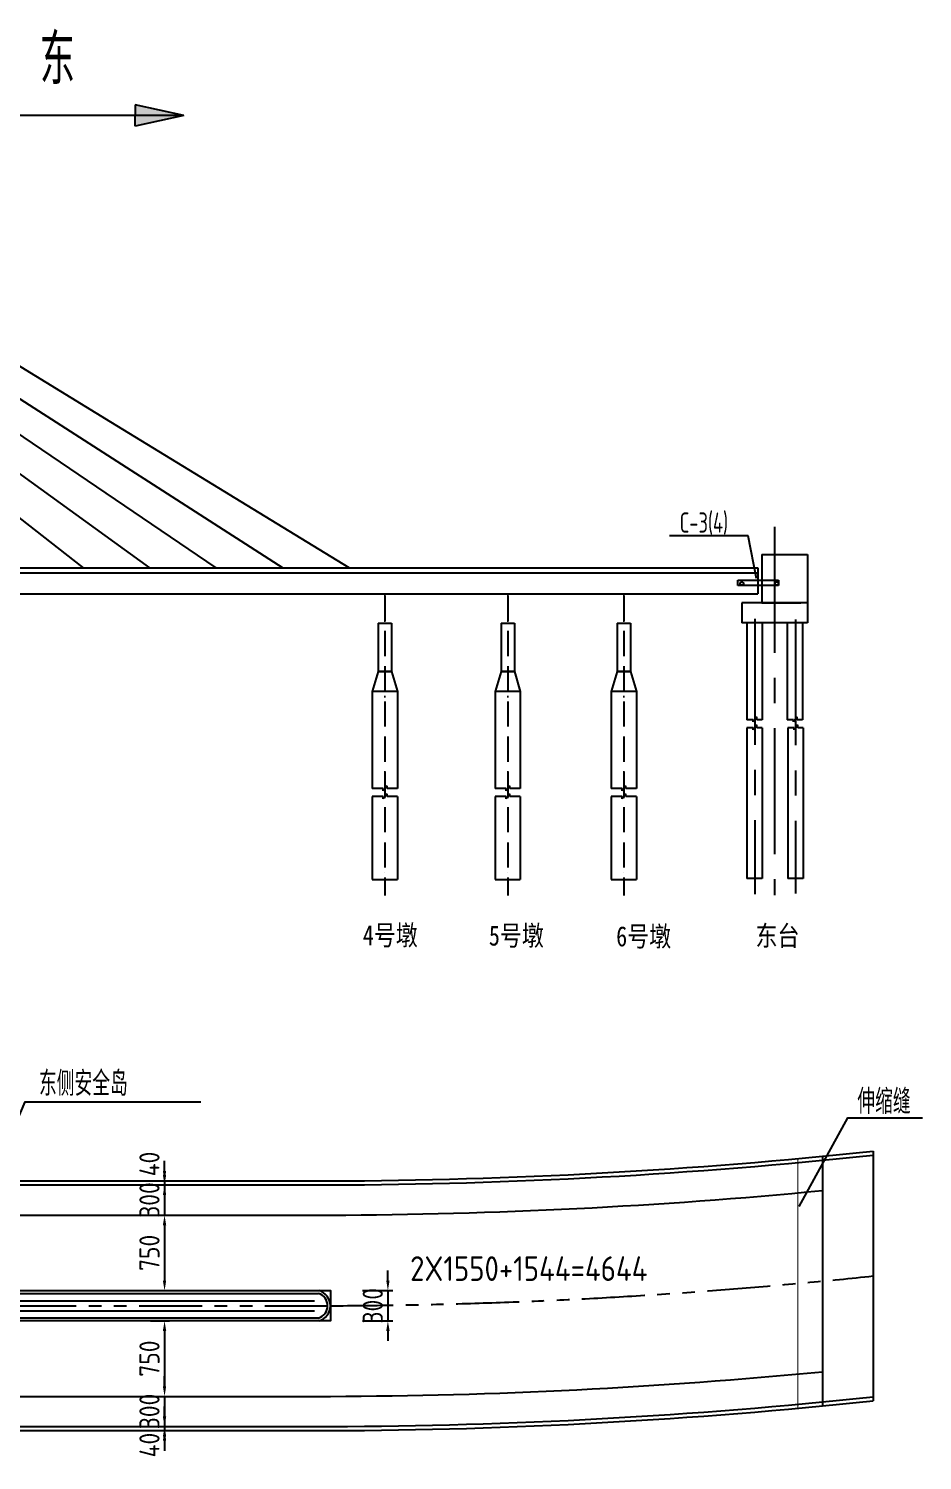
# Model space of a CAD drawing. Extents: x -60459 to 104780, y -18192 to 12827.
# Drawn here: x -2605 to 6272, y -12536 to 1685 of the extents above; entities that cross this region are included whole.
import ezdxf

# ---------------------------------------------------------------- set-up
doc = ezdxf.new("R2010")
doc.units = 0
doc.header["$LTSCALE"] = 1000
doc.header["$MEASUREMENT"] = 0
for name, pattern in [('CENTER', [2, 1.25, -0.25, 0.25, -0.25]), ('CENTERX2', [101.6, 63.5, -12.7, 12.7, -12.7]), ('DASH', [0.35, 0.25, -0.1]), ('DOT', [0.25, 0, -0.25]), ('PHANTOM2', [1.25, 0.625, -0.125, 0.125, -0.125, 0.125, -0.125])]:
    doc.linetypes.add(name, pattern=pattern)
for name, color, linetype in [('1', 1, 'Continuous'), ('3应力测点', 3, 'Continuous'), ('5', 6, 'CENTER'), ('D', 154, 'Continuous'), ('ht', 3, 'Continuous'), ('TEXT', 152, 'Continuous'), ('wz', 1, 'Continuous'), ('XL-ZD-DLJB', 7, 'Continuous'), ('中心线', 6, 'CENTER')]:
    doc.layers.add(name, color=color, linetype=linetype)
doc.styles.add('HZ', font='', dxfattribs={"width": 0.8})
doc.styles.add('HZTXT', font='', dxfattribs={"width": 0.8})
doc.styles.get("Standard").update_dxf_attribs({"font": 'gbenor.shx', "bigfont": 'gbcbig.shx'})
doc.styles.add('TSSD_Label', font='Tssdeng.shx', dxfattribs={"width": 0.7, "bigfont": 'hztxt.shx'})
doc.styles.get('HZ').set_extended_font_data('SimSun')
doc.styles.get('HZTXT').set_extended_font_data('FangSong_GB2312')
doc.dimstyles.get("Standard").update_dxf_attribs({"dimscale": 100, "dimtxt": 2, "dimasz": 1, "dimexe": 0.5, "dimexo": 2, "dimgap": 0.5, "dimtad": 1, "dimdec": 0, "dimzin": 0, "dimdsep": 46, "dimtxsty": 'Standard', "dimcen": 0.09, "dimadec": 0, "dimazin": 0, "dimtfac": 1, "dimtdec": 0, "dimtix": 1, "dimtmove": 2, "dimatfit": 3, "dimfxl": 1, "dimtolj": 1, "dimtzin": 0, "dimarcsym": 0})

# ---------------------------------------------------------------- blocks, each defined once
blk = doc.blocks.new('*D39')
at = {"layer": 'Defpoints', "color": 0, "transparency": 16777216}
for p in [(-1549, -9760), (-1549, -9800), (-1255, -9800)]:
    blk.add_point(p, dxfattribs=at)
at = {"layer": 'ht', "color": 0, "lineweight": -2, "transparency": 16777216}
for p, q in [((-1255, -9660), (-1255, -9560)), ((-1349, -9760), (-1205, -9760)), ((-1349, -9800), (-1205, -9800)), ((-1255, -9760), (-1255, -9800)), ((-1255, -9900), (-1255, -10000))]:
    blk.add_line(p, q, dxfattribs=at)
at = {"layer": 'ht', "color": 0, "transparency": 16777216}
for points in [[(-1272, -9660), (-1239, -9660), (-1255, -9760)], [(-1272, -9900), (-1239, -9900), (-1255, -9800)]]:
    blk.add_solid(points, dxfattribs=at)
at = {"layer": 'ht', "color": 0, "transparency": 16777216, "insert": (-1405, -9592), "char_height": 200, "attachment_point": 5, "rotation": 90}
blk.add_mtext('\\A1;40', dxfattribs=at)
blk = doc.blocks.new('*D40')
at = {"layer": 'Defpoints', "color": 0, "transparency": 16777216}
for p in [(-1549, -9800), (-1563, -10100), (-1255, -10100)]:
    blk.add_point(p, dxfattribs=at)
at = {"layer": 'ht', "color": 0, "lineweight": -2, "transparency": 16777216}
for p, q in [((-1255, -9700), (-1255, -9600)), ((-1349, -9800), (-1205, -9800)), ((-1255, -9800), (-1255, -10100)), ((-1363, -10100), (-1205, -10100)), ((-1255, -10200), (-1255, -10300))]:
    blk.add_line(p, q, dxfattribs=at)
at = {"layer": 'ht', "color": 0, "transparency": 16777216}
for points in [[(-1272, -9700), (-1239, -9700), (-1255, -9800)], [(-1272, -10200), (-1239, -10200), (-1255, -10100)]]:
    blk.add_solid(points, dxfattribs=at)
at = {"layer": 'ht', "color": 0, "transparency": 16777216, "insert": (-1405, -9950), "char_height": 200, "attachment_point": 5, "rotation": 90}
blk.add_mtext('\\A1;300', dxfattribs=at)
blk = doc.blocks.new('*D41')
at = {"layer": 'Defpoints', "color": 0, "transparency": 16777216}
for p in [(-1563, -10100), (-1594, -10850), (-1255, -10850)]:
    blk.add_point(p, dxfattribs=at)
at = {"layer": 'ht', "color": 0, "lineweight": -2, "transparency": 16777216}
for p, q in [((-1363, -10100), (-1205, -10100)), ((-1255, -10200), (-1255, -10750)), ((-1394, -10850), (-1205, -10850))]:
    blk.add_line(p, q, dxfattribs=at)
at = {"layer": 'ht', "color": 0, "transparency": 16777216}
for points in [[(-1272, -10200), (-1239, -10200), (-1255, -10100)], [(-1272, -10750), (-1239, -10750), (-1255, -10850)]]:
    blk.add_solid(points, dxfattribs=at)
at = {"layer": 'ht', "color": 0, "transparency": 16777216, "insert": (-1405, -10475), "char_height": 200, "attachment_point": 5, "rotation": 90}
blk.add_mtext('\\A1;750', dxfattribs=at)
blk = doc.blocks.new('*D42')
at = {"layer": 'Defpoints', "color": 0, "transparency": 16777216}
for p in [(-1594, -11150), (-1678, -11900), (-1255, -11900)]:
    blk.add_point(p, dxfattribs=at)
at = {"layer": 'ht', "color": 0, "lineweight": -2, "transparency": 16777216}
for p, q in [((-1394, -11150), (-1205, -11150)), ((-1255, -11250), (-1255, -11800)), ((-1478, -11900), (-1205, -11900))]:
    blk.add_line(p, q, dxfattribs=at)
at = {"layer": 'ht', "color": 0, "transparency": 16777216}
for points in [[(-1272, -11250), (-1239, -11250), (-1255, -11150)], [(-1272, -11800), (-1239, -11800), (-1255, -11900)]]:
    blk.add_solid(points, dxfattribs=at)
at = {"layer": 'ht', "color": 0, "transparency": 16777216, "insert": (-1405, -11525), "char_height": 200, "attachment_point": 5, "rotation": 90}
blk.add_mtext('\\A1;750', dxfattribs=at)
blk = doc.blocks.new('*D43')
at = {"layer": 'Defpoints', "color": 0, "transparency": 16777216}
for p in [(-1678, -11900), (-1728, -12200), (-1255, -12200)]:
    blk.add_point(p, dxfattribs=at)
at = {"layer": 'ht', "color": 0, "lineweight": -2, "transparency": 16777216}
for p, q in [((-1255, -11800), (-1255, -11700)), ((-1478, -11900), (-1205, -11900)), ((-1255, -11900), (-1255, -12200)), ((-1528, -12200), (-1205, -12200)), ((-1255, -12300), (-1255, -12400))]:
    blk.add_line(p, q, dxfattribs=at)
at = {"layer": 'ht', "color": 0, "transparency": 16777216}
for points in [[(-1272, -11800), (-1239, -11800), (-1255, -11900)], [(-1272, -12300), (-1239, -12300), (-1255, -12200)]]:
    blk.add_solid(points, dxfattribs=at)
at = {"layer": 'ht', "color": 0, "transparency": 16777216, "insert": (-1405, -12050), "char_height": 200, "attachment_point": 5, "rotation": 90}
blk.add_mtext('\\A1;300', dxfattribs=at)
blk = doc.blocks.new('*D44')
at = {"layer": 'Defpoints', "color": 0, "transparency": 16777216}
for p in [(-1728, -12200), (-1754, -12240), (-1255, -12240)]:
    blk.add_point(p, dxfattribs=at)
at = {"layer": 'ht', "color": 0, "lineweight": -2, "transparency": 16777216}
for p, q in [((-1255, -12100), (-1255, -12000)), ((-1528, -12200), (-1205, -12200)), ((-1255, -12200), (-1255, -12240)), ((-1554, -12240), (-1205, -12240)), ((-1255, -12340), (-1255, -12440))]:
    blk.add_line(p, q, dxfattribs=at)
at = {"layer": 'ht', "color": 0, "transparency": 16777216}
for points in [[(-1272, -12100), (-1239, -12100), (-1255, -12200)], [(-1272, -12340), (-1239, -12340), (-1255, -12240)]]:
    blk.add_solid(points, dxfattribs=at)
at = {"layer": 'ht', "color": 0, "transparency": 16777216, "insert": (-1405, -12384), "char_height": 200, "attachment_point": 5, "rotation": 90}
blk.add_mtext('\\A1;40', dxfattribs=at)
blk = doc.blocks.new('*D33')
at = {"layer": 'Defpoints', "color": 0, "transparency": 16777216}
for p in [(512, -10850), (512, -11150), (963, -11150)]:
    blk.add_point(p, dxfattribs=at)
at = {"layer": 'ht', "color": 0, "lineweight": -2, "transparency": 16777216}
for p, q in [((963, -10750), (963, -10650)), ((712, -10850), (1013, -10850)), ((963, -10850), (963, -11150)), ((712, -11150), (1013, -11150)), ((963, -11250), (963, -11350))]:
    blk.add_line(p, q, dxfattribs=at)
at = {"layer": 'ht', "color": 0, "transparency": 16777216}
for points in [[(947, -10750), (980, -10750), (963, -10850)], [(947, -11250), (980, -11250), (963, -11150)]]:
    blk.add_solid(points, dxfattribs=at)
at = {"layer": 'ht', "color": 0, "transparency": 16777216, "insert": (813, -11000), "char_height": 200, "attachment_point": 5, "rotation": 90}
blk.add_mtext('\\A1;300', dxfattribs=at)

msp = doc.modelspace()

# ---------------------------------------------------------------- hatches: boundary and pattern name
at = {"layer": 'XL-ZD-DLJB'}
h = msp.add_hatch(color=256, dxfattribs=at)
h.paths.add_polyline_path([(-1546.2, 928.4), (-1546.2, 823.3), (-1064, 823.3)])
h.paths.add_polyline_path([(-1064, 823.3), (-1546.2, 823.3), (-1546.2, 718.2)])

# ---------------------------------------------------------------- linework, layer by layer
at = {"layer": '1', "color": 0}
for p, q in [((4678.5, -3536.5), (4928.5, -3536.5)), ((4678.5, -3536.5), (4928.5, -3536.5)), ((4678.5, -3536.5), (4928.5, -3536.5)), ((4678.5, -3536.5), (5129.8, -3536.5)), ((5129.8, -4017), (4479.8, -4017)), ((4479.8, -4017), (4479.8, -4217)), ((5129.8, -4017), (4479.8, -4017)), ((4479.8, -4017), (4479.8, -4217)), ((5129.8, -4017), (4479.8, -4017)), ((4479.8, -4017), (4479.8, -4217)), ((5129.8, -4017), (4479.8, -4017)), ((4479.8, -4017), (4479.8, -4217)), ((5129.8, -4017), (5129.8, -4217)), ((5129.8, -4017), (5129.8, -4217)), ((5129.8, -4017), (5129.8, -4217)), ((5129.8, -4017), (5129.8, -4217)), ((867.5, -4219.8), (999.5, -4219.8)), ((867.5, -4219.8), (999.5, -4219.8)), ((867.5, -4219.8), (999.5, -4219.8)), ((867.5, -4219.8), (999.5, -4219.8)), ((2087.4, -4219.8), (2219.3, -4219.8)), ((2087.4, -4219.8), (2219.3, -4219.8)), ((2087.4, -4219.8), (2219.3, -4219.8)), ((2087.4, -4219.8), (2219.3, -4219.8)), ((3240.4, -4219.8), (3372.3, -4219.8)), ((3240.4, -4219.8), (3372.3, -4219.8)), ((3240.4, -4219.8), (3372.3, -4219.8)), ((3240.4, -4219.8), (3372.3, -4219.8)), ((5129.8, -4217), (4479.8, -4217)), ((5129.8, -4217), (4479.8, -4217)), ((5129.8, -4217), (4479.8, -4217)), ((5129.8, -4217), (4479.8, -4217)), ((4529.8, -4217), (4529.8, -5178.9)), ((4529.8, -4217), (4529.8, -5178.9)), ((4529.8, -4217), (4529.8, -5178.9)), ((4529.8, -4217), (4529.8, -5178.9)), ((4679.8, -4217), (4679.8, -5178.9)), ((4679.8, -4217), (4679.8, -5178.9)), ((4679.8, -4217), (4679.8, -5178.9)), ((4679.8, -4217), (4679.8, -5178.9)), ((4929.8, -4217), (4929.8, -5178.9)), ((4929.8, -4217), (4929.8, -5178.9)), ((4929.8, -4217), (4929.8, -5178.9)), ((4929.8, -4217), (4929.8, -5178.9)), ((5079.8, -4217), (5079.8, -5178.9)), ((5079.8, -4217), (5079.8, -5178.9)), ((5079.8, -4217), (5079.8, -5178.9)), ((5079.8, -4217), (5079.8, -5178.9)), ((999.5, -4700.3), (867.5, -4700.3)), ((999.5, -4700.3), (867.5, -4700.3)), ((999.5, -4700.3), (867.5, -4700.3)), ((999.5, -4700.3), (867.5, -4700.3)), ((2219.3, -4700.3), (2087.4, -4700.3)), ((2219.3, -4700.3), (2087.4, -4700.3)), ((2219.3, -4700.3), (2087.4, -4700.3)), ((2219.3, -4700.3), (2087.4, -4700.3)), ((3372.3, -4700.3), (3240.4, -4700.3)), ((3372.3, -4700.3), (3240.4, -4700.3)), ((3372.3, -4700.3), (3240.4, -4700.3)), ((3372.3, -4700.3), (3240.4, -4700.3)), ((808.5, -4900.3), (808.5, -5862.2)), ((808.5, -4900.3), (808.5, -5862.2)), ((1058.5, -4900.3), (808.5, -4900.3)), ((808.5, -4900.3), (808.5, -5862.2)), ((1058.5, -4900.3), (808.5, -4900.3)), ((808.5, -4900.3), (808.5, -5862.2)), ((1058.5, -4900.3), (808.5, -4900.3)), ((1058.5, -4900.3), (1058.5, -5862.2)), ((1058.5, -4900.3), (1058.5, -5862.2)), ((1058.5, -4900.3), (1058.5, -5862.2)), ((2028.3, -4900.3), (2028.3, -5862.2)), ((2028.3, -4900.3), (2028.3, -5862.2)), ((2278.3, -4900.3), (2028.3, -4900.3)), ((2028.3, -4900.3), (2028.3, -5862.2)), ((2278.3, -4900.3), (2028.3, -4900.3)), ((2028.3, -4900.3), (2028.3, -5862.2)), ((2278.3, -4900.3), (2028.3, -4900.3)), ((2278.3, -4900.3), (2278.3, -5862.2)), ((2278.3, -4900.3), (2278.3, -5862.2)), ((2278.3, -4900.3), (2278.3, -5862.2)), ((3181.4, -4900.3), (3181.4, -5862.2)), ((3181.4, -4900.3), (3181.4, -5862.2)), ((3431.4, -4900.3), (3181.4, -4900.3)), ((3181.4, -4900.3), (3181.4, -5862.2)), ((3431.4, -4900.3), (3181.4, -4900.3)), ((3181.4, -4900.3), (3181.4, -5862.2)), ((3431.4, -4900.3), (3181.4, -4900.3)), ((3431.4, -4900.3), (3431.4, -5862.2)), ((3431.4, -4900.3), (3431.4, -5862.2)), ((3431.4, -4900.3), (3431.4, -5862.2)), ((4529.8, -5258.4), (4529.8, -6082.2)), ((4529.8, -5258.4), (4529.8, -6082.2)), ((4529.8, -5258.4), (4529.8, -6082.2)), ((4529.8, -5258.4), (4529.8, -6757.6)), ((4679.8, -5258.4), (4679.8, -6082.2)), ((4679.8, -5258.4), (4679.8, -6082.2)), ((4679.8, -5258.4), (4679.8, -6082.2)), ((4679.8, -5258.4), (4679.8, -6757.6)), ((4936.6, -5258.4), (4936.6, -6082.2)), ((4936.6, -5258.4), (4936.6, -6082.2)), ((4936.6, -5258.4), (4936.6, -6082.2)), ((4936.6, -5258.4), (4936.6, -6757.6)), ((5086.6, -5258.4), (5086.6, -6082.2)), ((5086.6, -5258.4), (5086.6, -6082.2)), ((5086.6, -5258.4), (5086.6, -6082.2)), ((5086.6, -5258.4), (5086.6, -6757.6)), ((808.5, -5941.7), (808.5, -6765.5)), ((808.5, -5941.7), (808.5, -6765.5)), ((808.5, -5941.7), (808.5, -6765.5)), ((808.5, -5941.7), (808.5, -6765.5)), ((1058.5, -5941.7), (1058.5, -6765.5)), ((1058.5, -5941.7), (1058.5, -6765.5)), ((1058.5, -5941.7), (1058.5, -6765.5)), ((1058.5, -5941.7), (1058.5, -6765.5)), ((2028.3, -5941.7), (2028.3, -6765.5)), ((2028.3, -5941.7), (2028.3, -6765.5)), ((2028.3, -5941.7), (2028.3, -6765.5)), ((2028.3, -5941.7), (2028.3, -6765.5)), ((2278.3, -5941.7), (2278.3, -6765.5)), ((2278.3, -5941.7), (2278.3, -6765.5)), ((2278.3, -5941.7), (2278.3, -6765.5)), ((2278.3, -5941.7), (2278.3, -6765.5)), ((3181.4, -5941.7), (3181.4, -6765.5)), ((3181.4, -5941.7), (3181.4, -6765.5)), ((3181.4, -5941.7), (3181.4, -6765.5)), ((3181.4, -5941.7), (3181.4, -6765.5)), ((3431.4, -5941.7), (3431.4, -6765.5)), ((3431.4, -5941.7), (3431.4, -6765.5)), ((3431.4, -5941.7), (3431.4, -6765.5)), ((3431.4, -5941.7), (3431.4, -6765.5)), ((4679.8, -6757.6), (4529.8, -6757.6)), ((4679.8, -6757.6), (4529.8, -6757.6)), ((4679.8, -6757.6), (4529.8, -6757.6)), ((4679.8, -6757.6), (4529.8, -6757.6)), ((5086.6, -6757.6), (4936.6, -6757.6))]:
    msp.add_line(p, q, dxfattribs=at)
at = {"layer": '3应力测点'}
for p, q in [((4543.3, -3353.2), (3760.4, -3353.2)), ((4623.1, -3777.6), (4543.3, -3353.2))]:
    msp.add_line(p, q, dxfattribs=at)
at = {"layer": '5', "color": 0}
for p, q in [((4804.8, -3264.1), (4804.8, -6241.6)), ((4804.8, -3264.1), (4804.8, -6241.6)), ((4804.8, -3264.1), (4804.8, -6241.6)), ((4804.8, -3264.1), (4804.8, -6920.4)), ((4608.2, -4178.2), (4608.2, -6913.2)), ((5010.6, -4182), (5010.6, -6903.6))]:
    msp.add_line(p, q, dxfattribs=at)
at = {"layer": '5', "color": 0, "linetype": 'DASH'}
for p, q in [((933.5, -3947.3), (933.5, -6924.9)), ((933.5, -3947.3), (933.5, -6924.9)), ((933.5, -3947.3), (933.5, -6924.9)), ((2153.3, -3947.3), (2153.3, -6924.9)), ((2153.3, -3947.3), (2153.3, -6924.9)), ((2153.3, -3947.3), (2153.3, -6924.9)), ((3306.4, -3947.3), (3306.4, -6924.9)), ((3306.4, -3947.3), (3306.4, -6924.9)), ((3306.4, -3947.3), (3306.4, -6924.9))]:
    msp.add_line(p, q, dxfattribs=at)
at = {"layer": '5', "color": 0, "linetype": 'DOT'}
for p, q in [((933.5, -3947.3), (933.5, -6924.9)), ((2153.3, -3947.3), (2153.3, -6924.9)), ((3306.4, -3947.3), (3306.4, -6924.9))]:
    msp.add_line(p, q, dxfattribs=at)
at = {"layer": 'D', "color": 0}
for p, q in [((-1790.4, -2221.9), (-6722.3, 791.8)), ((-741.3, -3669.1), (-6719.1, 377.1)), ((-6253, 285.4), (-81.9, -3669.1)), ((-2059, -3669.1), (-4344.6, -1890.4)), ((-3867.7, -1890.4), (-1404.3, -3669.1)), ((577.8, -3669.1), (-1790.4, -2221.9))]:
    msp.add_line(p, q, dxfattribs=at)
at = {"layer": 'ht', "color": 0}
for points in [[(5047.7, -10013.8), (5530.4, -9132.6), (6272, -9132.6)], [(5281.6, -9515.1), (5281.6, -11995.1)], [(5783.6, -9464.2), (5783.6, -11944.2)], [(-18952.1, -9760), (391.9, -9760)], [(-18952.1, -9800), (391.9, -9800)], [(-18952.1, -10100), (391.9, -10100)], [(-13595.1, -10850), (391.9, -10850), (391.9, -11150), (-13595.1, -11150)], [(-6508.1, -10877.6), (274.9, -10877.6)], [(-6508.1, -10950), (235.8, -10950)], [(-6508.1, -11050), (235.8, -11050)], [(274.9, -11122.3), (-6508.1, -11122.3)], [(-18952.1, -11900), (391.9, -11900)], [(-18952.1, -12200), (391.9, -12200)], [(-18952.1, -12240), (391.9, -12240)]]:
    msp.add_lwpolyline(points, dxfattribs=at)
for points in [[(391.9, -9760, 0.0254896), (5783.6, -9464.2, 2.2125077)], [(391.9, -9800, 0.0254896), (5783.6, -9504.2, 2.2125077)], [(391.9, -10100, 0.0231076), (5281.6, -9855.1, 0.0231076)], [(391.9, -11900, 0.0231076), (5281.6, -11655.1, 0.0231076)], [(391.9, -12200, 0.0254896), (5783.6, -11904.2, 2.2125077)], [(391.9, -12240, 0.0254896), (5783.6, -11944.2, 2.2125077)]]:
    msp.add_lwpolyline(points, format="xyb", dxfattribs=at)
at = {"layer": 'ht', "color": 0, "const_width": 10}
msp.add_lwpolyline([(5035.9, -9538.3), (5035.9, -12018.3)], dxfattribs=at)
at = {"layer": 'ht', "color": 0, "linetype": 'PHANTOM2'}
msp.add_lwpolyline([(391.9, -11000, 0.0254896), (5783.6, -10704.2, 2.2125077)], format="xyb", dxfattribs=at)
msp.add_lwpolyline([(-6508.1, -11000), (391.9, -11000)], dxfattribs=at)
at = {"layer": 'ht', "color": 0}
for radius, start, end in [(128.4, 287.6903, 72.3097), (156.1, 286.0348, 73.9652)]:
    msp.add_arc((235.8, -11000), radius, start, end, dxfattribs=at)
at = {"layer": 'wz', "color": 0}
msp.add_lwpolyline([(-3513.6, -11023.4), (-2640.6, -8972.9), (-894.6, -8972.9)], dxfattribs=at)
at = {"layer": 'XL-ZD-DLJB'}
for p, q in [((-1064, 823.3), (-1546.2, 928.4)), ((-1546.2, 928.4), (-1546.2, 823.3)), ((-1064, 823.3), (-2854.9, 823.3)), ((-1546.2, 718.2), (-1546.2, 823.3)), ((-1064, 823.3), (-1546.2, 718.2)), ((4678.5, -3536.5), (4678.5, -4017)), ((5129.8, -3536.5), (5129.8, -4017)), ((-6730.3, -3669.1), (4636.1, -3669.1)), ((4636.1, -3669.1), (4636.1, -3929.1)), ((-6730.3, -3719.3), (4636.1, -3719.3)), ((-7113.2, -3929.1), (4636.1, -3929.1)), ((4678.5, -4017), (5064.8, -4017)), ((867.5, -4219.8), (867.5, -4700.3)), ((999.5, -4219.8), (999.5, -4700.3)), ((2087.4, -4219.8), (2087.4, -4700.3)), ((2219.3, -4219.8), (2219.3, -4700.3)), ((3240.4, -4219.8), (3240.4, -4700.3)), ((3372.3, -4219.8), (3372.3, -4700.3)), ((867.5, -4700.3), (808.5, -4900.3)), ((867.5, -4700.3), (999.5, -4700.3)), ((999.5, -4700.3), (1058.5, -4900.3)), ((2087.4, -4700.3), (2028.3, -4900.3)), ((2087.4, -4700.3), (2219.3, -4700.3)), ((2219.3, -4700.3), (2278.3, -4900.3)), ((3240.4, -4700.3), (3181.4, -4900.3)), ((3240.4, -4700.3), (3372.3, -4700.3)), ((3372.3, -4700.3), (3431.4, -4900.3)), ((808.5, -6765.5), (1058.5, -6765.5)), ((2028.3, -6765.5), (2278.3, -6765.5)), ((3181.4, -6765.5), (3431.4, -6765.5))]:
    msp.add_line(p, q, dxfattribs=at)
at = {"layer": 'XL-ZD-DLJB', "linetype": 'CENTERX2'}
msp.add_line((4636.1, -3669.1), (4636.1, -3929.1), dxfattribs=at)
msp.add_lwpolyline([(4437.7, -3792.4), (4844.4, -3792.4), (4844.4, -3846.5), (4437.7, -3846.5)], close=True, dxfattribs=at)
for centre in [(4478.6, -3826.5), (4825.6, -3826.5)]:
    msp.add_circle(centre, 16.3, dxfattribs=at)
at = {"layer": '中心线', "color": 0, "linetype": 'Continuous'}
for p, q in [((4591, -5178.9), (4529.8, -5178.9)), ((4591, -5178.9), (4529.8, -5178.9)), ((4591, -5178.9), (4529.8, -5178.9)), ((4591, -5178.9), (4529.8, -5178.9)), ((4591, -5258.4), (4529.8, -5258.4)), ((4591, -5258.4), (4529.8, -5258.4)), ((4591, -5258.4), (4529.8, -5258.4)), ((4591, -5258.4), (4529.8, -5258.4)), ((4628.5, -5151.4), (4591, -5201.4)), ((4628.5, -5151.4), (4591, -5201.4)), ((4628.5, -5151.4), (4591, -5201.4)), ((4628.5, -5151.4), (4591, -5201.4)), ((4591, -5201.4), (4591, -5178.9)), ((4591, -5201.4), (4591, -5178.9)), ((4591, -5201.4), (4591, -5178.9)), ((4591, -5201.4), (4591, -5178.9)), ((4628.5, -5230.9), (4591, -5280.9)), ((4628.5, -5230.9), (4591, -5280.9)), ((4628.5, -5230.9), (4591, -5280.9)), ((4628.5, -5230.9), (4591, -5280.9)), ((4591, -5280.9), (4591, -5258.4)), ((4591, -5280.9), (4591, -5258.4)), ((4591, -5280.9), (4591, -5258.4)), ((4591, -5280.9), (4591, -5258.4)), ((4628.5, -5178.9), (4628.5, -5151.4)), ((4628.5, -5178.9), (4628.5, -5151.4)), ((4628.5, -5178.9), (4628.5, -5151.4)), ((4628.5, -5178.9), (4628.5, -5151.4)), ((4679.8, -5178.9), (4628.5, -5178.9)), ((4679.8, -5178.9), (4628.5, -5178.9)), ((4679.8, -5178.9), (4628.5, -5178.9)), ((4679.8, -5178.9), (4628.5, -5178.9)), ((4628.5, -5258.4), (4628.5, -5230.9)), ((4628.5, -5258.4), (4628.5, -5230.9)), ((4628.5, -5258.4), (4628.5, -5230.9)), ((4628.5, -5258.4), (4628.5, -5230.9)), ((4679.8, -5258.4), (4628.5, -5258.4)), ((4679.8, -5258.4), (4628.5, -5258.4)), ((4679.8, -5258.4), (4628.5, -5258.4)), ((4679.8, -5258.4), (4628.5, -5258.4)), ((4991, -5178.9), (4929.8, -5178.9)), ((4991, -5178.9), (4929.8, -5178.9)), ((4991, -5178.9), (4929.8, -5178.9)), ((4991, -5178.9), (4929.8, -5178.9)), ((4997.8, -5258.4), (4936.6, -5258.4)), ((4997.8, -5258.4), (4936.6, -5258.4)), ((4997.8, -5258.4), (4936.6, -5258.4)), ((4997.8, -5258.4), (4936.6, -5258.4)), ((5028.5, -5151.4), (4991, -5201.4)), ((5028.5, -5151.4), (4991, -5201.4)), ((5028.5, -5151.4), (4991, -5201.4)), ((5028.5, -5151.4), (4991, -5201.4)), ((4991, -5201.4), (4991, -5178.9)), ((4991, -5201.4), (4991, -5178.9)), ((4991, -5201.4), (4991, -5178.9)), ((4991, -5201.4), (4991, -5178.9)), ((5035.3, -5230.9), (4997.8, -5280.9)), ((5035.3, -5230.9), (4997.8, -5280.9)), ((5035.3, -5230.9), (4997.8, -5280.9)), ((5035.3, -5230.9), (4997.8, -5280.9)), ((4997.8, -5280.9), (4997.8, -5258.4)), ((4997.8, -5280.9), (4997.8, -5258.4)), ((4997.8, -5280.9), (4997.8, -5258.4)), ((4997.8, -5280.9), (4997.8, -5258.4)), ((5028.5, -5178.9), (5028.5, -5151.4)), ((5028.5, -5178.9), (5028.5, -5151.4)), ((5028.5, -5178.9), (5028.5, -5151.4)), ((5028.5, -5178.9), (5028.5, -5151.4)), ((5079.8, -5178.9), (5028.5, -5178.9)), ((5079.8, -5178.9), (5028.5, -5178.9)), ((5079.8, -5178.9), (5028.5, -5178.9)), ((5079.8, -5178.9), (5028.5, -5178.9)), ((5035.3, -5258.4), (5035.3, -5230.9)), ((5035.3, -5258.4), (5035.3, -5230.9)), ((5035.3, -5258.4), (5035.3, -5230.9)), ((5035.3, -5258.4), (5035.3, -5230.9)), ((5086.6, -5258.4), (5035.3, -5258.4)), ((5086.6, -5258.4), (5035.3, -5258.4)), ((5086.6, -5258.4), (5035.3, -5258.4)), ((5086.6, -5258.4), (5035.3, -5258.4)), ((917.7, -5862.2), (808.5, -5862.2)), ((917.7, -5941.7), (808.5, -5941.7)), ((955.2, -5834.7), (917.7, -5884.7)), ((955.2, -5834.7), (917.7, -5884.7)), ((955.2, -5834.7), (917.7, -5884.7)), ((955.2, -5834.7), (917.7, -5884.7)), ((917.7, -5884.7), (917.7, -5862.2)), ((955.2, -5914.2), (917.7, -5964.1)), ((917.7, -5964.1), (917.7, -5941.7)), ((955.2, -5862.2), (955.2, -5834.7)), ((955.2, -5862.2), (955.2, -5834.7)), ((955.2, -5862.2), (955.2, -5834.7)), ((955.2, -5862.2), (955.2, -5834.7)), ((1058.5, -5862.2), (955.2, -5862.2)), ((955.2, -5941.7), (955.2, -5914.2)), ((1058.5, -5941.7), (955.2, -5941.7)), ((2137.5, -5862.2), (2028.3, -5862.2)), ((2137.5, -5941.7), (2028.3, -5941.7)), ((2175.1, -5834.7), (2137.5, -5884.7)), ((2175.1, -5834.7), (2137.5, -5884.7)), ((2175.1, -5834.7), (2137.5, -5884.7)), ((2175.1, -5834.7), (2137.5, -5884.7)), ((2137.5, -5884.7), (2137.5, -5862.2)), ((2175.1, -5914.2), (2137.5, -5964.1)), ((2137.5, -5964.1), (2137.5, -5941.7)), ((2175.1, -5862.2), (2175.1, -5834.7)), ((2175.1, -5862.2), (2175.1, -5834.7)), ((2175.1, -5862.2), (2175.1, -5834.7)), ((2175.1, -5862.2), (2175.1, -5834.7)), ((2278.3, -5862.2), (2175.1, -5862.2)), ((2175.1, -5941.7), (2175.1, -5914.2)), ((2278.3, -5941.7), (2175.1, -5941.7)), ((3290.5, -5862.2), (3181.4, -5862.2)), ((3290.5, -5941.7), (3181.4, -5941.7)), ((3328.1, -5834.7), (3290.5, -5884.7)), ((3328.1, -5834.7), (3290.5, -5884.7)), ((3328.1, -5834.7), (3290.5, -5884.7)), ((3328.1, -5834.7), (3290.5, -5884.7)), ((3290.5, -5884.7), (3290.5, -5862.2)), ((3328.1, -5914.2), (3290.5, -5964.1)), ((3290.5, -5964.1), (3290.5, -5941.7)), ((3328.1, -5862.2), (3328.1, -5834.7)), ((3328.1, -5862.2), (3328.1, -5834.7)), ((3328.1, -5862.2), (3328.1, -5834.7)), ((3328.1, -5862.2), (3328.1, -5834.7)), ((3431.4, -5862.2), (3328.1, -5862.2)), ((3328.1, -5941.7), (3328.1, -5914.2)), ((3431.4, -5941.7), (3328.1, -5941.7))]:
    msp.add_line(p, q, dxfattribs=at)

# ---------------------------------------------------------------- texts
at = {"layer": 'ht', "color": 0, "char_height": 245, "attachment_point": 1}
for s, insert in [('\\A1;伸缩缝', (5626.3, -8849.1)), ('2X1550+1544=4644', (1183.6, -10508.5))]:
    msp.add_mtext_dynamic_manual_height_columns(s, width=1964.158, gutter_width=1750, heights=[0], dxfattribs=dict(at, insert=insert))
at = {"layer": 'TEXT', "style": 'TSSD_Label', "width": 0.7}
for s, height, p in [('东', 500, (-2494.7, 1129.7)), ('C-3(4)', 200, (3861.3, -3320.7))]:
    msp.add_text(s, height=height, dxfattribs=at).set_placement(p)
at = {"layer": 'wz', "color": 0, "insert": (-2502.3, -8670.3), "char_height": 245, "attachment_point": 1}
msp.add_mtext_dynamic_manual_height_columns('\\A1;东侧安全岛', width=1964.158, gutter_width=1750, heights=[0], dxfattribs=at)
at = {"layer": 'XL-ZD-DLJB', "linetype": 'CENTERX2', "char_height": 200, "attachment_point": 1}
for s, insert, style in [('{\\fSimSun|b0|i0|c134|p2;4号墩}', (714.3, -7219), 'HZTXT'), ('5号墩', (1966.6, -7222.4), 'HZ'), ('6号墩', (3231, -7230.5), 'HZ'), ('东台', (4615, -7224.9), 'HZ')]:
    msp.add_mtext_dynamic_manual_height_columns(s, width=810, gutter_width=40, heights=[520], dxfattribs=dict(at, insert=insert, style=style))

# ---------------------------------------------------------------- dimensions: what is measured, and where the dimension line sits
at = {"layer": 'ht', "color": 0}
for base, p1, p2, picture, middle in [((-1255.3, -9800), (-1548.8, -9760), (-1548.8, -9800), '*D39', (-1405.3, -9592.1)), ((-1255.3, -12240), (-1728.4, -12200), (-1753.5, -12240), '*D44', (-1405.3, -12384.3))]:
    dim = msp.add_linear_dim(base=base, p1=p1, p2=p2, angle=90, dimstyle='Standard', dxfattribs=at)
    dim.commit()
    dim.dimension.update_dxf_attribs({"geometry": picture, "text_midpoint": middle, "dimtype": 160})
for base, p1, p2, picture, middle in [((-1255.3, -10100), (-1548.8, -9800), (-1562.8, -10100), '*D40', (-1405.3, -9950)), ((-1255.3, -10850), (-1562.8, -10100), (-1594.3, -10850), '*D41', (-1405.3, -10475)), ((963.3, -11150), (512.4, -10850), (512.4, -11150), '*D33', (813.3, -11000)), ((-1255.3, -11900), (-1594.3, -11150), (-1678.2, -11900), '*D42', (-1405.3, -11525)), ((-1255.3, -12200), (-1678.2, -11900), (-1728.4, -12200), '*D43', (-1405.3, -12050))]:
    dim = msp.add_linear_dim(base=base, p1=p1, p2=p2, angle=90, dimstyle='Standard', dxfattribs=at)
    dim.commit()
    dim.dimension.update_dxf_attribs({"geometry": picture, "text_midpoint": middle})

doc.saveas('drawing.dxf')
